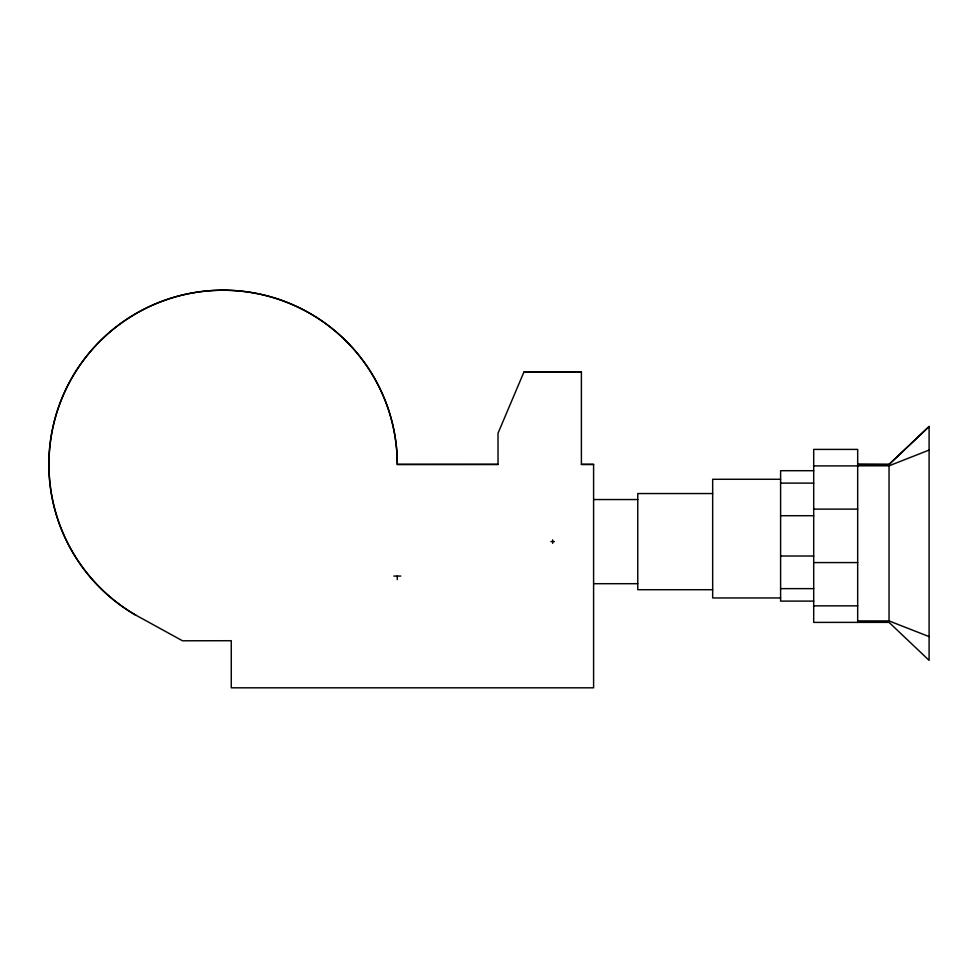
<?xml version="1.0" encoding="UTF-8"?>
<svg xmlns="http://www.w3.org/2000/svg" width="978" height="978" viewBox="0 0 978 978"><rect width="100%" height="100%" fill="white"/><g stroke="black" fill="none" stroke-linecap="round" stroke-linejoin="round"><path stroke-width="1.47" d="M523.915 372.056L498.022 433.23L498.022 464.452L397.288 464.452A174.194 174.194 0 0 0 136.003 313.583A174.194 174.194 0 0 0 136.003 615.235L182.495 640.786L231.273 640.712L231.273 687.815L593.597 687.815L593.597 464.379L581.397 464.379L581.397 372.056L523.915 372.056L581.397 372.129M929.1 426.555L889.039 464.452L857.682 464.367L889.039 464.452L929.1 426.445L929.1 660.358L889.039 622.363L813.696 622.399L813.696 449.403L857.682 449.403L857.682 622.436M929.1 450.076L889.039 465.809L857.682 465.809M498.022 464.379L397.288 464.416A174.194 174.194 0 0 0 136.003 313.522A174.194 174.194 0 0 0 136.003 615.309M581.397 464.452L593.597 464.452M813.696 465.895L857.682 465.895M813.696 470.699L780.603 470.699L780.603 601.103L813.696 601.103M780.603 479.281L712.669 479.281L712.669 597.949L780.603 597.949M780.603 483.12L813.696 483.12M712.669 493.548L637.766 493.548L637.766 589.71L712.669 589.71M593.597 499.55L637.766 499.55M813.696 509.122L857.682 509.122M780.603 515.712L813.696 515.712M550.92 541.592L554.404 541.592M780.603 556.017L813.696 556.017M813.696 562.582L857.682 562.582M393.804 576.066L400.772 576.066M593.597 583.695L637.766 583.695M780.603 588.634L813.696 588.634M813.696 605.847L857.682 605.847M857.682 620.92L889.039 620.92L929.1 636.605M889.039 464.367L889.039 622.436M552.656 539.844L552.656 543.328M397.288 576.066L397.288 579.551"/></g></svg>
